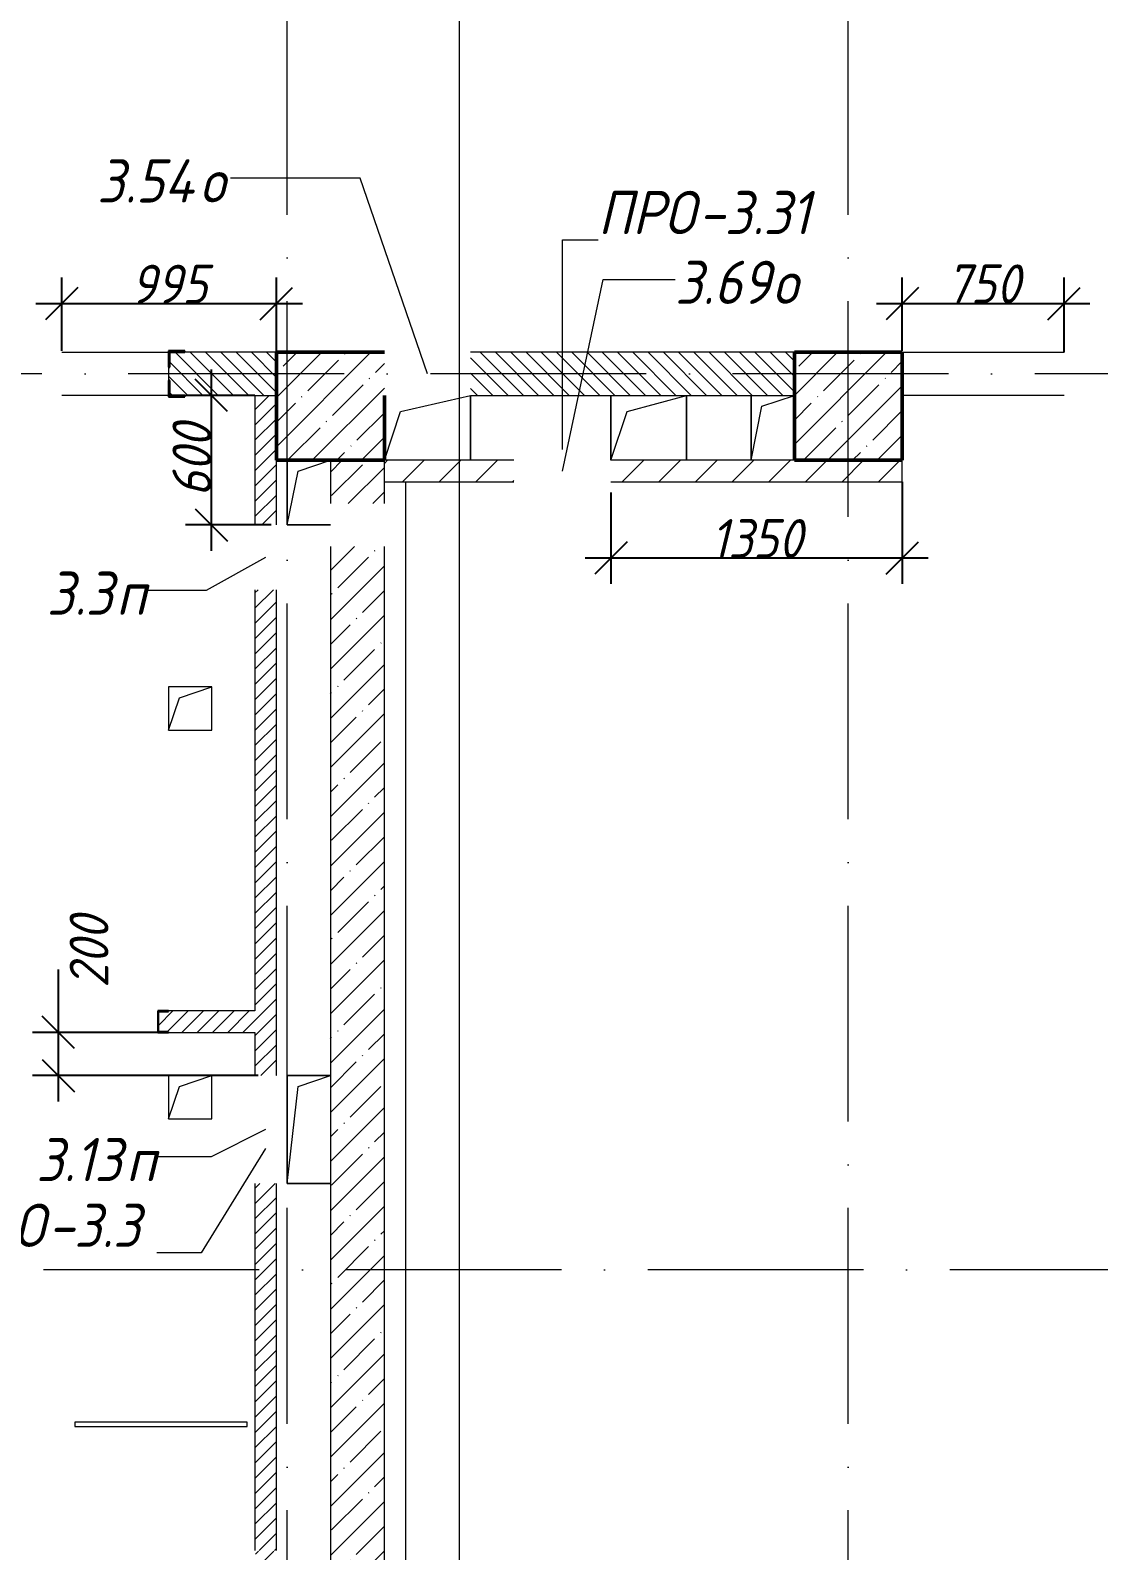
# Model space of a CAD drawing. Header units: millimetres. Extents: x -537608 to 253996, y -217170 to 186033.
# Drawn here: x -165425 to -160475, y 83715 to 90756 of the extents above; entities that cross this region are included whole.
import ezdxf

# ---------------------------------------------------------------- set-up
doc = ezdxf.new("R2010")
doc.units = ezdxf.units.MM
doc.linetypes.add('50_200_ШТРИХ_1Т_ш5_п1_п1_', pattern=[1400, 1000, -200, 0, -200])
for name, color, linetype, lineweight in [('A-____-____-DIMS', 7, 'Continuous', 9), ('A-DETL-____-OTLN-4', 7, 'Continuous', 18), ('A-FLOR-____-OTLN', 7, 'Continuous', 9), ('A-GENM-____-IDEN', 7, 'Continuous', 9), ('A-GENM-____-MCUT', 7, 'Continuous', 25), ('A-GENM-____-OTLN', 7, 'Continuous', 9), ('A-GENM-____-OTLN-1', 7, 'Continuous', 25), ('A-GLAZ-____-IDEN', 7, 'Continuous', 9), ('A-WALL-____-MCUT-1', 7, 'Continuous', 9), ('A-WALL-____-MCUT-3', 7, 'Continuous', 9), ('A-WALL-____-PATT-1', 7, 'Continuous', 9), ('A-WALL-FNSH-MCUT-1', 7, 'Continuous', 9), ('I-WALL-____-OTLN', 7, 'Continuous', 9), ('S-COLS-____-MCUT', 7, 'Continuous', 50), ('S-COLS-____-OTLN', 7, 'Continuous', 9), ('S-GRID-____-OTLN-1', 7, '50_200_ШТРИХ_1Т_ш5_п1_п1_', 9)]:
    doc.layers.add(name, color=color, linetype=linetype, lineweight=lineweight)
doc.layers.add('G-____-____-SYMB-1', color=9, linetype='Continuous', lineweight=9, true_color=0x808080)
doc.styles.add('ISOCPEUR_I_10', font='isocpeui.ttf', dxfattribs={"width": 0.9, "height": 180})
doc.styles.add('ISOCPEUR_I_9', font='isocpeui.ttf', dxfattribs={"width": 0.9, "height": 250})
doc.dimstyles.new('ISO-1_8_0_9К_СРЕДНИЙ_Кладочные_3', dxfattribs={"dimscale": 304.8, "dimtxt": 179.276612, "dimasz": 0.492126, "dimexe": 0.393701, "dimexo": 0, "dimgap": 0, "dimtad": 1, "dimdec": 3, "dimrnd": 0.001, "dimdsep": 46, "dimtxsty": 'ISOCPEUR_I_10', "dimblk1": 'OBLIQUE', "dimblk2": 'OBLIQUE', "dimsah": 1, "dimcen": 0.09, "dimdle": 0.393701, "dimazin": 0, "dimtfac": 1, "dimtdec": 4, "dimtix": 1, "dimtmove": 0, "dimatfit": 3, "dimfxl": 1, "dimtvp": 1, "dimtolj": 1, "dimtzin": 0, "dimarcsym": 2})
doc.dimstyles.new('ISO-1_8_0_9К_СРЕДНИЙ_Кладочные_4', dxfattribs={"dimscale": 304.8, "dimtxt": 179.276612, "dimasz": 0.492126, "dimexe": 0.393701, "dimexo": 0, "dimgap": 0, "dimtad": 1, "dimdec": 3, "dimrnd": 0.001, "dimdsep": 46, "dimtxsty": 'ISOCPEUR_I_10', "dimblk1": 'OBLIQUE', "dimblk2": 'OBLIQUE', "dimsah": 1, "dimcen": 0.09, "dimdle": 0.393701, "dimazin": 0, "dimtfac": 1, "dimtdec": 4, "dimtix": 1, "dimtmove": 1, "dimatfit": 3, "dimfxl": 1, "dimtvp": 1, "dimtolj": 1, "dimtzin": 0, "dimarcsym": 2})
pattern_1 = [(135, (-178684.97, 83184.237), (-35.35534, -35.35534), [])]
pattern_2 = [(45, (-178684.97, 83184.237), (-35.35534, 35.35534), [])]

# ---------------------------------------------------------------- blocks, each defined once
blk = doc.blocks.new('BSC_Колонна _Прямоугольная - 500х500-V68-АР1_План отверстий 3 этажа в осях 1-64_А-ГГ')
at = {"layer": 'S-COLS-____-OTLN'}
h = blk.add_hatch(dxfattribs=at)
h.set_pattern_fill('FP_105', color=256, style=0, pattern_type=2)
h.set_pattern_definition([(45, (-14650, -5831.04), (-114.0493, 114.0493), []), (45, (-14535.95, -5831.04), (-114.0493, 114.0493), [201.612, -40.322, 3.353, -36.97])])
h.paths.add_polyline_path([(-250, -250), (250, -250), (250, 250), (-250, 250), (-250, 50)], flags=0)
at = {"layer": 'S-COLS-____-MCUT'}
for p, q in [((250, 250), (-250, 250)), ((-250, 250), (-250, -250)), ((250, -250), (250, 50)), ((-250, -250), (250, -250))]:
    blk.add_line(p, q, dxfattribs=at)
blk = doc.blocks.new('BSC_Колонна _Прямоугольная - 500х500-V148-АР1_План отверстий 3 этажа в осях 1-64_А-ГГ')
at = {"layer": 'S-COLS-____-OTLN'}
h = blk.add_hatch(dxfattribs=at)
h.set_pattern_fill('FP_171', color=256, style=0, pattern_type=2)
h.set_pattern_definition([(45, (-17050, -5831.04), (-114.0493, 114.0493), []), (45, (-16935.95, -5831.04), (-114.0493, 114.0493), [201.612, -40.322, 3.353, -36.97])])
h.paths.add_polyline_path([(-250, -250), (250, -250), (250, 250), (-250, 250)], flags=0)
at = {"layer": 'S-COLS-____-MCUT'}
for p, q in [((250, 250), (-250, 250)), ((-250, 250), (-250, -250)), ((250, -250), (250, 250)), ((-250, -250), (250, -250))]:
    blk.add_line(p, q, dxfattribs=at)
blk = doc.blocks.new('АР_Перемычка - АР_Перемычка-28712478-АР1_План отверстий 3 этажа в осях 1-64_А-ГГ')
at = {"layer": 'A-GENM-____-OTLN'}
blk.add_line((0, -100), (8, -100), dxfattribs=at)
blk = doc.blocks.new('154_Стойка_СКБ_Уголок - СМ-2180_200-28268025-АР1_План отверстий 3 этажа в осях 1-64_А-ГГ')
at = {"layer": 'A-GENM-____-MCUT'}
for p, q in [((125, 156), (125, 81)), ((200, 156), (125, 156)), ((131, 81), (131, 150)), ((131, 150), (200, 150)), ((200, 150), (200, 156)), ((125, 81), (131, 81)), ((131, 19), (125, 19)), ((125, 19), (125, -56)), ((131, -50), (131, 19)), ((125, -56), (200, -56)), ((200, -50), (131, -50)), ((200, -56), (200, -50))]:
    blk.add_line(p, q, dxfattribs=at)
blk = doc.blocks.new('154_Фахверк_СКБ_Швеллер - Тип_100_3960-28331862-АР1_План отверстий 3 этажа в осях 1-64_А-ГГ')
at = {"layer": 'A-GENM-____-MCUT'}
for p, q in [((175, 50), (125, 50)), ((125, 50), (125, -50)), ((128, 47), (175, 47)), ((128, -47), (128, 47)), ((175, 47), (175, 50)), ((125, -50), (175, -50)), ((175, -47), (128, -47)), ((175, -50), (175, -47))]:
    blk.add_line(p, q, dxfattribs=at)
blk = doc.blocks.new('AR_Отверстие прямоугольное _в плите_ - AR_Отверстие прямоугольное _в плите_-V170-АР1_План отверстий 3 этажа в осях 1-64_А-ГГ')
at = {"layer": 'A-GENM-____-OTLN'}
for p, q in [((100, 250), (-100, 250)), ((-100, 250), (-100, -250)), ((-50, 200), (100, 250)), ((-100, -250), (-50, 200)), ((-100, -250), (100, -250))]:
    blk.add_line(p, q, dxfattribs=at)
blk = doc.blocks.new('AR_Отверстие прямоугольное _в плите_ - AR_Отверстие прямоугольное _в плите_-30459207-АР1_План отверстий 3 этажа в осях 1-64_А-ГГ')
at = {"layer": 'A-GENM-____-OTLN'}
for p, q in [((100, 100), (-100, 100)), ((-100, 100), (-100, -100)), ((-50, 50), (100, 100)), ((100, -100), (100, 100)), ((-100, -100), (-50, 50)), ((-100, -100), (100, -100))]:
    blk.add_line(p, q, dxfattribs=at)
blk = doc.blocks.new('AR_Отверстие прямоугольное _в плите_ - AR_Отверстие прямоугольное _в плите_-30512088-АР1_План отверстий 3 этажа в осях 1-64_А-ГГ')
at = {"layer": 'A-GENM-____-OTLN'}
for p, q in [((-100, 150), (-100, -150)), ((-50, 100), (100, 150)), ((-100, -150), (-50, 100)), ((-100, -150), (100, -150))]:
    blk.add_line(p, q, dxfattribs=at)
blk = doc.blocks.new('AR_Отверстие прямоугольное _в плите_ - AR_Отверстие прямоугольное _в плите_-V190-АР1_План отверстий 3 этажа в осях 1-64_А-ГГ')
at = {"layer": 'A-GENM-____-OTLN'}
for p, q in [((-100, 150), (-100, -150)), ((-50, 100), (100, 150)), ((-100, -150), (-50, 100))]:
    blk.add_line(p, q, dxfattribs=at)
blk = doc.blocks.new('AR_Отверстие прямоугольное _в плите_ - AR_Отверстие прямоугольное _в плите_-V193-АР1_План отверстий 3 этажа в осях 1-64_А-ГГ')
at = {"layer": 'A-GENM-____-OTLN'}
for p, q in [((-125, 75), (200, 150)), ((200, -150), (200, 150)), ((-200, -150), (-125, 75))]:
    blk.add_line(p, q, dxfattribs=at)
blk = doc.blocks.new('AR_Отверстие прямоугольное _в плите_ - AR_Отверстие прямоугольное _в плите_-30552577-АР1_План отверстий 3 этажа в осях 1-64_А-ГГ')
at = {"layer": 'A-GENM-____-OTLN'}
for p, q in [((-175, 150), (-175, -150)), ((-100, 75), (175, 150)), ((175, -150), (175, 150)), ((-175, -150), (-100, 75))]:
    blk.add_line(p, q, dxfattribs=at)
blk = doc.blocks.new('_Oblique')
at = {"color": 0, "linetype": 'ByBlock', "lineweight": -2}
blk.add_line((-0.5, -0.5), (0.5, 0.5), dxfattribs=at)
blk = doc.blocks.new('*D1094')
at = {"layer": 'A-____-____-DIMS', "color": 0, "lineweight": -2, "transparency": 16777216}
for p, q in [((-164587, 89185.3), (-164587, 88345.3)), ((-164385, 89065.3), (-164707, 89065.3)), ((-164309.5, 88465.3), (-164707, 88465.3))]:
    blk.add_line(p, q, dxfattribs=at)
at = {"layer": 'Defpoints', "color": 0, "transparency": 16777216}
for p in [(-164385, 89065.3), (-164587, 88465.3), (-164309.5, 88465.3)]:
    blk.add_point(p, dxfattribs=at)
at = {"layer": 'A-____-____-DIMS', "color": 0, "lineweight": -2, "transparency": 16777216, "xscale": 150, "yscale": 150, "zscale": 150}
for p, rotation in [((-164587, 89065.3), 90), ((-164587, 88465.3), 270)]:
    blk.add_blockref('_Oblique', p, dxfattribs=dict(at, rotation=rotation))
at = {"layer": 'A-____-____-DIMS', "color": 0, "transparency": 16777216, "insert": (-164677, 88765.3), "char_height": 180, "width": 409.578, "attachment_point": 5, "rotation": 90, "style": 'ISOCPEUR_I_10'}
blk.add_mtext('\\A1;600', dxfattribs=at)
blk = doc.blocks.new('*D1098')
at = {"layer": 'A-____-____-DIMS', "color": 0, "lineweight": -2, "transparency": 16777216}
for p, q in [((-165295.6, 86115.3), (-165295.6, 86406.6)), ((-164835, 86115.3), (-165415.6, 86115.3)), ((-165295.6, 85795.3), (-165295.6, 86115.3)), ((-164369.8, 85915.3), (-165415.6, 85915.3))]:
    blk.add_line(p, q, dxfattribs=at)
at = {"layer": 'Defpoints', "color": 0, "transparency": 16777216}
for p in [(-165295.6, 86115.3), (-164835, 86115.3), (-164369.8, 85915.3)]:
    blk.add_point(p, dxfattribs=at)
at = {"layer": 'A-____-____-DIMS', "color": 0, "lineweight": -2, "transparency": 16777216, "xscale": 150, "yscale": 150, "zscale": 150}
for p, rotation in [((-165295.6, 86115.3), 90), ((-165295.6, 85915.3), 270)]:
    blk.add_blockref('_Oblique', p, dxfattribs=dict(at, rotation=rotation))
at = {"layer": 'A-____-____-DIMS', "color": 0, "transparency": 16777216, "insert": (-165243.5, 86321.8), "char_height": 180, "width": 409.578, "attachment_point": 1, "rotation": 90, "line_spacing_factor": 1.149209, "style": 'ISOCPEUR_I_10'}
blk.add_mtext('\\A1;200', dxfattribs=at)
blk = doc.blocks.new('*D1281')
at = {"layer": 'A-____-____-DIMS', "color": 0, "lineweight": -2, "transparency": 16777216}
for p, q in [((-165280, 89271.3), (-165280, 89610.8)), ((-164285, 89265.3), (-164285, 89610.8)), ((-165400, 89490.8), (-164165, 89490.8))]:
    blk.add_line(p, q, dxfattribs=at)
at = {"layer": 'Defpoints', "color": 0, "transparency": 16777216}
for p in [(-164285, 89490.8), (-165280, 89271.3), (-164285, 89265.3)]:
    blk.add_point(p, dxfattribs=at)
at = {"layer": 'A-____-____-DIMS', "color": 0, "lineweight": -2, "transparency": 16777216, "xscale": 150, "yscale": 150, "zscale": 150, "rotation": 180}
blk.add_blockref('_Oblique', (-165280, 89490.8), dxfattribs=at)
at = {"layer": 'A-____-____-DIMS', "color": 0, "lineweight": -2, "transparency": 16777216, "xscale": 150, "yscale": 150, "zscale": 150}
blk.add_blockref('_Oblique', (-164285, 89490.8), dxfattribs=at)
at = {"layer": 'A-____-____-DIMS', "color": 0, "transparency": 16777216, "insert": (-164782.5, 89580.8), "char_height": 180, "width": 409.578, "attachment_point": 5, "style": 'ISOCPEUR_I_10'}
blk.add_mtext('\\A1;995', dxfattribs=at)
blk = doc.blocks.new('*D1282')
at = {"layer": 'A-____-____-DIMS', "color": 0, "lineweight": -2, "transparency": 16777216}
for p, q in [((-161385, 88665.3), (-161385, 88192.7)), ((-162735, 88615.3), (-162735, 88192.7)), ((-162855, 88312.7), (-161265, 88312.7))]:
    blk.add_line(p, q, dxfattribs=at)
at = {"layer": 'Defpoints', "color": 0, "transparency": 16777216}
for p in [(-161385, 88665.3), (-162735, 88615.3), (-161385, 88312.7)]:
    blk.add_point(p, dxfattribs=at)
at = {"layer": 'A-____-____-DIMS', "color": 0, "lineweight": -2, "transparency": 16777216, "xscale": 150, "yscale": 150, "zscale": 150, "rotation": 180}
blk.add_blockref('_Oblique', (-162735, 88312.7), dxfattribs=at)
at = {"layer": 'A-____-____-DIMS', "color": 0, "lineweight": -2, "transparency": 16777216, "xscale": 150, "yscale": 150, "zscale": 150}
blk.add_blockref('_Oblique', (-161385, 88312.7), dxfattribs=at)
at = {"layer": 'A-____-____-DIMS', "color": 0, "transparency": 16777216, "insert": (-162060, 88402.7), "char_height": 180, "width": 504.733, "attachment_point": 5, "style": 'ISOCPEUR_I_10'}
blk.add_mtext('\\A1;1350', dxfattribs=at)
blk = doc.blocks.new('*D1283')
at = {"layer": 'A-____-____-DIMS', "color": 0, "lineweight": -2, "transparency": 16777216}
for p, q in [((-161385, 89271.3), (-161385, 89610.8)), ((-160635, 89265.3), (-160635, 89610.8)), ((-161505, 89490.8), (-160515, 89490.8))]:
    blk.add_line(p, q, dxfattribs=at)
at = {"layer": 'Defpoints', "color": 0, "transparency": 16777216}
for p in [(-160635, 89490.8), (-161385, 89271.3), (-160635, 89265.3)]:
    blk.add_point(p, dxfattribs=at)
at = {"layer": 'A-____-____-DIMS', "color": 0, "lineweight": -2, "transparency": 16777216, "xscale": 150, "yscale": 150, "zscale": 150, "rotation": 180}
blk.add_blockref('_Oblique', (-161385, 89490.8), dxfattribs=at)
at = {"layer": 'A-____-____-DIMS', "color": 0, "lineweight": -2, "transparency": 16777216, "xscale": 150, "yscale": 150, "zscale": 150}
blk.add_blockref('_Oblique', (-160635, 89490.8), dxfattribs=at)
at = {"layer": 'A-____-____-DIMS', "color": 0, "transparency": 16777216, "insert": (-161010, 89582), "char_height": 180, "width": 409.578, "attachment_point": 5, "style": 'ISOCPEUR_I_10'}
blk.add_mtext('\\A1;750', dxfattribs=at)

msp = doc.modelspace()

# ---------------------------------------------------------------- hatches: boundary and pattern name
at = {"layer": 'A-WALL-____-PATT-1'}
h = msp.add_hatch(dxfattribs=at)
h.set_pattern_fill('FP_6', color=256, style=0, pattern_type=2)
h.set_pattern_definition(pattern_1)
h.paths.add_polyline_path([(-164284.9702, 89065.2788), (-164284.9702, 89265.2788), (-164778.9702, 89265.2788), (-164778.9702, 89196.2788), (-164784.9702, 89196.2788), (-164784.9702, 89134.2788), (-164778.9702, 89134.2788), (-164778.9702, 89065.2788), (-164558.9328, 89065.2788)], flags=0)
h.paths.add_polyline_path([(-166326.3971, 89065.2788), (-165940.9702, 89065.2788), (-165940.9702, 89134.2788), (-165934.9702, 89134.2788), (-165934.9702, 89196.2788), (-165940.9702, 89196.2788), (-165940.9702, 89265.2788), (-166678.9702, 89265.2788), (-166678.9702, 89196.2788), (-166684.9702, 89196.2788), (-166684.9702, 89134.2788), (-166678.9702, 89134.2788), (-166678.9702, 89065.2788), (-166609.9702, 89065.2788)], flags=0)
h.paths.add_polyline_path([(-167784.9702, 89065.2788), (-167690.9702, 89065.2788), (-167690.9702, 89134.2788), (-167684.9702, 89134.2788), (-167684.9702, 89196.2788), (-167690.9702, 89196.2788), (-167690.9702, 89265.2788), (-167784.9702, 89265.2788), (-167784.9702, 89078.4724)], flags=0)
h = msp.add_hatch(dxfattribs=at)
h.set_pattern_fill('FP_6', color=256, style=0, pattern_type=2)
h.set_pattern_definition(pattern_1)
h.paths.add_polyline_path([(-161884.9702, 89065.2788), (-161884.9702, 89265.2788), (-163384.9702, 89265.2788), (-163384.9702, 89065.2788), (-162791.4685, 89065.2788)], flags=0)
h = msp.add_hatch(dxfattribs=at)
h.set_pattern_fill('FP_5', color=256, style=0, pattern_type=2)
h.set_pattern_definition(pattern_2)
h.paths.add_polyline_path([(-164384.9702, 81515.2788), (-164284.9702, 81515.2788), (-164284.9702, 83665.2788), (-164287.9702, 83665.2788), (-164287.9702, 83712.2788), (-164381.9702, 83712.2788), (-164381.9702, 83665.2788), (-164384.9702, 83665.2788), (-164384.9702, 81765.2788)], flags=0)
h.paths.add_polyline_path([(-164287.9702, 83715.2788), (-164284.9702, 83715.2788), (-164284.9702, 85415.2788), (-164384.9702, 85415.2788), (-164384.9702, 83715.2788), (-164332.7963, 83715.2788)], flags=0)
h.paths.add_polyline_path([(-164384.9702, 85915.2788), (-164284.9702, 85915.2788), (-164284.9702, 88165.2788), (-164384.9702, 88165.2788), (-164384.9702, 86115.2788)], flags=0)
h.paths.add_polyline_path([(-164305.3092, 88465.2788), (-164284.9702, 88465.2788), (-164284.9702, 89065.2788), (-164384.9702, 89065.2788), (-164384.9702, 88465.2788), (-164306.0228, 88465.2788)], flags=0)
h = msp.add_hatch(dxfattribs=at)
h.set_pattern_fill('FP_38', color=256, style=0, pattern_type=2)
h.set_pattern_definition([(45, (-178684.97, 83184.24), (-114.0493, 114.0493), []), (45, (-178570.92, 83184.24), (-114.0493, 114.0493), [201.612, -40.322, 3.353, -36.97])])
h.paths.add_polyline_path([(-164034.9702, 81765.2788), (-163784.9702, 81765.2788), (-163784.9702, 88365.2788), (-164034.9702, 88365.2788), (-164034.9702, 82198.2294)], flags=0)
h.paths.add_polyline_path([(-164034.9702, 88565.2788), (-163784.9702, 88565.2788), (-163784.9702, 88765.2788), (-164034.9702, 88765.2788)], flags=0)
h = msp.add_hatch(dxfattribs=at)
h.set_pattern_fill('FP_4', color=256, style=0, pattern_type=2)
h.set_pattern_definition([(45, (-178684.97, 83184.24), (-84.8528, 84.8528), [])])
h.paths.add_polyline_path([(-161884.9702, 88665.2788), (-161384.9702, 88665.2788), (-161384.9702, 88765.2788), (-162734.9702, 88765.2788), (-162734.9702, 88665.2788)], flags=0)
h.paths.add_polyline_path([(-163784.9702, 88665.2788), (-163184.9702, 88665.2788), (-163184.9702, 88765.2788), (-163784.9702, 88765.2788)], flags=0)
h = msp.add_hatch(dxfattribs=at)
h.set_pattern_fill('FP_5', color=256, style=0, pattern_type=2)
h.set_pattern_definition(pattern_2)
h.paths.add_polyline_path([(-164384.9702, 86115.2788), (-164384.9702, 86215.2788), (-164784.9702, 86215.2788), (-164784.9702, 86212.2788), (-164831.9702, 86212.2788), (-164831.9702, 86118.2788), (-164784.9702, 86118.2788), (-164784.9702, 86115.2788), (-164558.9328, 86115.2788)], flags=0)

# ---------------------------------------------------------------- linework, layer by layer
at = {"layer": 'A-DETL-____-OTLN-4'}
msp.add_line((-163684.9702, 81521.2788), (-163684.9702, 88665.2788), dxfattribs=at)
at = {"layer": 'A-FLOR-____-OTLN'}
for p, q in [((-163384.9702, 89065.2788), (-163384.9702, 88765.2788)), ((-162734.9702, 88765.2788), (-162734.9702, 89065.2788)), ((-162384.9702, 89065.2788), (-162384.9702, 88765.2788)), ((-162084.9702, 88765.2788), (-162084.9702, 89065.2788)), ((-164234.9702, 88465.2788), (-164234.9702, 88765.2788)), ((-164034.9702, 88465.2788), (-164234.9702, 88465.2788)), ((-164234.9702, 85915.2788), (-164034.9702, 85915.2788)), ((-164234.9702, 85415.2788), (-164234.9702, 85915.2788)), ((-164034.9702, 85415.2788), (-164234.9702, 85415.2788))]:
    msp.add_line(p, q, dxfattribs=at)
at = {"layer": 'A-GENM-____-IDEN'}
for p, q in [((-162959.9702, 89785.2788), (-162794.6579, 89785.2788)), ((-162959.9702, 88815.2788), (-162959.9702, 89785.2788)), ((-164334.9702, 85577.9883), (-164634.161, 85094.5099)), ((-164634.161, 85094.5099), (-164838.7341, 85094.5099))]:
    msp.add_line(p, q, dxfattribs=at)
at = {"layer": 'A-GLAZ-____-IDEN'}
for p, q in [((-163897.033, 90071.2461), (-164497.1952, 90071.2461)), ((-163584.9702, 89165.2788), (-163897.033, 90071.2461)), ((-162959.9702, 88715.2788), (-162770.3378, 89601.5883)), ((-162770.3378, 89601.5883), (-162437.604, 89601.5883)), ((-164334.9702, 88315.2788), (-164609.9702, 88161.8109)), ((-164609.9702, 88161.8109), (-164884.9702, 88161.8109)), ((-164334.9702, 85665.2788), (-164586.8521, 85538.6693)), ((-164586.8521, 85538.6693), (-164838.7341, 85538.6693))]:
    msp.add_line(p, q, dxfattribs=at)
at = {"layer": 'A-WALL-____-MCUT-1'}
for p, q in [((-164034.9702, 88765.2788), (-164034.9702, 88565.2788)), ((-163784.9702, 88565.2788), (-163784.9702, 88765.2788)), ((-164034.9702, 88365.2788), (-164034.9702, 81765.2788)), ((-163784.9702, 81765.2788), (-163784.9702, 88365.2788))]:
    msp.add_line(p, q, dxfattribs=at)
at = {"layer": 'A-WALL-____-MCUT-3'}
for p, q in [((-164284.9702, 89265.2788), (-164709.9702, 89265.2788)), ((-161884.9702, 89265.2788), (-163384.9702, 89265.2788)), ((-164784.9702, 89196.2788), (-164784.9702, 89134.2788)), ((-164709.9702, 89065.2788), (-164284.9702, 89065.2788)), ((-163384.9702, 89065.2788), (-161884.9702, 89065.2788))]:
    msp.add_line(p, q, dxfattribs=at)
at = {"layer": 'A-WALL-FNSH-MCUT-1'}
for p, q in [((-164384.9702, 89065.2788), (-164384.9702, 88465.2788)), ((-164284.9702, 89065.2788), (-164284.9702, 89065.2788)), ((-164284.9702, 88465.2788), (-164284.9702, 88765.2788)), ((-163184.9702, 88765.2788), (-163784.9702, 88765.2788)), ((-161884.9702, 88765.2788), (-162734.9702, 88765.2788)), ((-161384.9702, 88665.2788), (-161384.9702, 88765.2788)), ((-163784.9702, 88665.2788), (-163184.9702, 88665.2788)), ((-162734.9702, 88665.2788), (-161384.9702, 88665.2788)), ((-164384.9702, 88165.2788), (-164384.9702, 86215.2788)), ((-164284.9702, 85915.2788), (-164284.9702, 88165.2788)), ((-164384.9702, 86215.2788), (-164784.9702, 86215.2788)), ((-164784.9702, 86115.2788), (-164384.9702, 86115.2788)), ((-164384.9702, 86115.2788), (-164384.9702, 85915.2788)), ((-164384.9702, 85415.2788), (-164384.9702, 83715.2788)), ((-164284.9702, 83715.2788), (-164284.9702, 85415.2788)), ((-164419.9702, 84310.2788), (-165219.9702, 84310.2788)), ((-165219.9702, 84310.2788), (-165219.9702, 84290.2788)), ((-165219.9702, 84290.2788), (-164419.9702, 84290.2788)), ((-164419.9702, 84290.2788), (-164419.9702, 84310.2788))]:
    msp.add_line(p, q, dxfattribs=at)
at = {"layer": 'G-____-____-SYMB-1'}
msp.add_line((-163438.6992, 133289.9824), (-163438.6992, 78484.0974), dxfattribs=at)
at = {"layer": 'I-WALL-____-OTLN'}
for p, q in [((-165279.9702, 89265.2788), (-164784.9702, 89265.2788)), ((-161384.9702, 89265.2788), (-160634.9702, 89265.2788)), ((-164784.9702, 89065.2788), (-165279.9702, 89065.2788)), ((-160634.9702, 89065.2788), (-161384.9702, 89065.2788))]:
    msp.add_line(p, q, dxfattribs=at)
at = {"layer": 'S-GRID-____-OTLN-1'}
for p, q in [((-164234.9702, 78701.6305), (-164234.9702, 133065.1964)), ((-161634.9702, 78701.6305), (-161634.9702, 133065.1964)), ((-88366.1829, 89165.2788), (-183353.7404, 89165.2788)), ((-74758.4999, 85015.2788), (-183353.7404, 85015.2788))]:
    msp.add_line(p, q, dxfattribs=at)

# ---------------------------------------------------------------- block references
at = {"layer": 'A-GENM-____-OTLN'}
for name, p in [('AR_Отверстие прямоугольное _в плите_ - AR_Отверстие прямоугольное _в плите_-V193-АР1_План отверстий 3 этажа в осях 1-64_А-ГГ', (-163584.9702, 88915.2788)), ('AR_Отверстие прямоугольное _в плите_ - AR_Отверстие прямоугольное _в плите_-30552577-АР1_План отверстий 3 этажа в осях 1-64_А-ГГ', (-162559.9702, 88915.2788)), ('AR_Отверстие прямоугольное _в плите_ - AR_Отверстие прямоугольное _в плите_-V190-АР1_План отверстий 3 этажа в осях 1-64_А-ГГ', (-161984.9702, 88915.2788)), ('АР_Перемычка - АР_Перемычка-28712478-АР1_План отверстий 3 этажа в осях 1-64_А-ГГ', (-161384.9702, 89165.2788)), ('AR_Отверстие прямоугольное _в плите_ - AR_Отверстие прямоугольное _в плите_-30512088-АР1_План отверстий 3 этажа в осях 1-64_А-ГГ', (-164134.9702, 88615.2788)), ('AR_Отверстие прямоугольное _в плите_ - AR_Отверстие прямоугольное _в плите_-30459207-АР1_План отверстий 3 этажа в осях 1-64_А-ГГ', (-164684.9702, 87615.2788)), ('AR_Отверстие прямоугольное _в плите_ - AR_Отверстие прямоугольное _в плите_-30459207-АР1_План отверстий 3 этажа в осях 1-64_А-ГГ', (-164684.9702, 85815.2788)), ('AR_Отверстие прямоугольное _в плите_ - AR_Отверстие прямоугольное _в плите_-V170-АР1_План отверстий 3 этажа в осях 1-64_А-ГГ', (-164134.9702, 85665.2788))]:
    msp.add_blockref(name, p, dxfattribs=at)
at = {"layer": 'A-GENM-____-OTLN-1'}
for name, p in [('154_Стойка_СКБ_Уголок - СМ-2180_200-28268025-АР1_План отверстий 3 этажа в осях 1-64_А-ГГ', (-164909.9702, 89115.2788)), ('154_Фахверк_СКБ_Швеллер - Тип_100_3960-28331862-АР1_План отверстий 3 этажа в осях 1-64_А-ГГ', (-164959.9702, 86165.2788))]:
    msp.add_blockref(name, p, dxfattribs=at)
at = {"layer": 'S-COLS-____-OTLN'}
for name, p in [('BSC_Колонна _Прямоугольная - 500х500-V68-АР1_План отверстий 3 этажа в осях 1-64_А-ГГ', (-164034.9702, 89015.2788)), ('BSC_Колонна _Прямоугольная - 500х500-V148-АР1_План отверстий 3 этажа в осях 1-64_А-ГГ', (-161634.9702, 89015.2788))]:
    msp.add_blockref(name, p, dxfattribs=at)

# ---------------------------------------------------------------- texts
at = {"layer": 'A-GENM-____-IDEN', "char_height": 200, "attachment_point": 1, "style": 'ISOCPEUR_I_9'}
for s, insert, width in [('ПРО', (-162794.6579, 90012.395), 562.784625), ('-3.31', (-162330.3142, 90012.395), 663.79725), ('ПРО', (-165809.1407, 85321.6261), 562.784625), ('-3.3', (-165344.797, 85321.6261), 548.35425)]:
    msp.add_mtext(s, dxfattribs=dict(at, insert=insert, width=width))
at = {"layer": 'A-GLAZ-____-IDEN', "char_height": 200, "attachment_point": 1, "style": 'ISOCPEUR_I_9'}
for s, insert, width in [('3.54', (-165116.0457, 90158.8607), 577.215), ('\\fISOCPEUR|b0|i1|c204|p34|;\\W.9;о', (-164639.7957, 90158.8607), 158.734125), ('3.69', (-162437.604, 89689.2028), 548.35425), ('\\fISOCPEUR|b0|i1|c204|p34|;\\W.9;о', (-161985.1665, 89689.2028), 158.734125), ('3.3', (-165349.0195, 88249.4255), 389.620125), ('\\fISOCPEUR|b0|i1|c204|p34|;\\W.9;п', (-165027.5508, 88249.4255), 158.734125), ('3.13', (-165398.1857, 85626.2839), 505.063125), ('\\fISOCPEUR|b0|i1|c204|p34|;\\W.9;п', (-164981.4669, 85626.2839), 158.734125)]:
    msp.add_mtext(s, dxfattribs=dict(at, insert=insert, width=width))

# ---------------------------------------------------------------- dimensions: what is measured, and where the dimension line sits
at = {"layer": 'A-____-____-DIMS'}
for base, p1, p2, override, picture, middle in [((-164284.9702, 89490.8367), (-165279.9702, 89271.2788), (-164284.9702, 89265.2788), {"dimpost": '<>', "dimfxl": 995.01809}, '*D1281', (-164782.4702, 89580.8367)), ((-160634.9702, 89490.8367), (-161384.9702, 89271.2788), (-160634.9702, 89265.2788), {"dimpost": '<>', "dimfxl": 750.024}, '*D1283', (-161009.9702, 89581.9958)), ((-161384.9702, 88312.681), (-162734.9702, 88615.2788), (-161384.9702, 88665.2788), {"dimpost": '<>', "dimfxl": 1350.925609}, '*D1282', (-162059.9702, 88402.681))]:
    dim = msp.add_linear_dim(base=base, p1=p1, p2=p2, dimstyle='ISO-1_8_0_9К_СРЕДНИЙ_Кладочные_4', override=override, dxfattribs=at)
    dim.commit()
    dim.dimension.update_dxf_attribs({"geometry": picture, "text_midpoint": middle})
dim = msp.add_linear_dim(base=(-164586.9571, 88465.2788), p1=(-164384.9702, 89065.2788), p2=(-164309.493, 88465.2788), angle=90, dimstyle='ISO-1_8_0_9К_СРЕДНИЙ_Кладочные_4', override={"dimpost": '<>', "dimfxl": 604.728703}, dxfattribs=at)
dim.commit()
dim.dimension.update_dxf_attribs({"geometry": '*D1094', "text_midpoint": (-164676.9571, 88765.2788)})
dim = msp.add_linear_dim(base=(-165295.6092, 86115.2788), p1=(-164369.8448, 85915.2788), p2=(-164834.9702, 86115.2788), angle=90, dimstyle='ISO-1_8_0_9К_СРЕДНИЙ_Кладочные_3', override={"dimpost": '<>', "dimfxl": 506.301882}, dxfattribs=at)
dim.commit()
dim.dimension.update_dxf_attribs({"geometry": '*D1098', "text_midpoint": (-165123.5456, 86406.598), "dimtype": 160, "text_rotation": 90})

doc.saveas('drawing.dxf')
